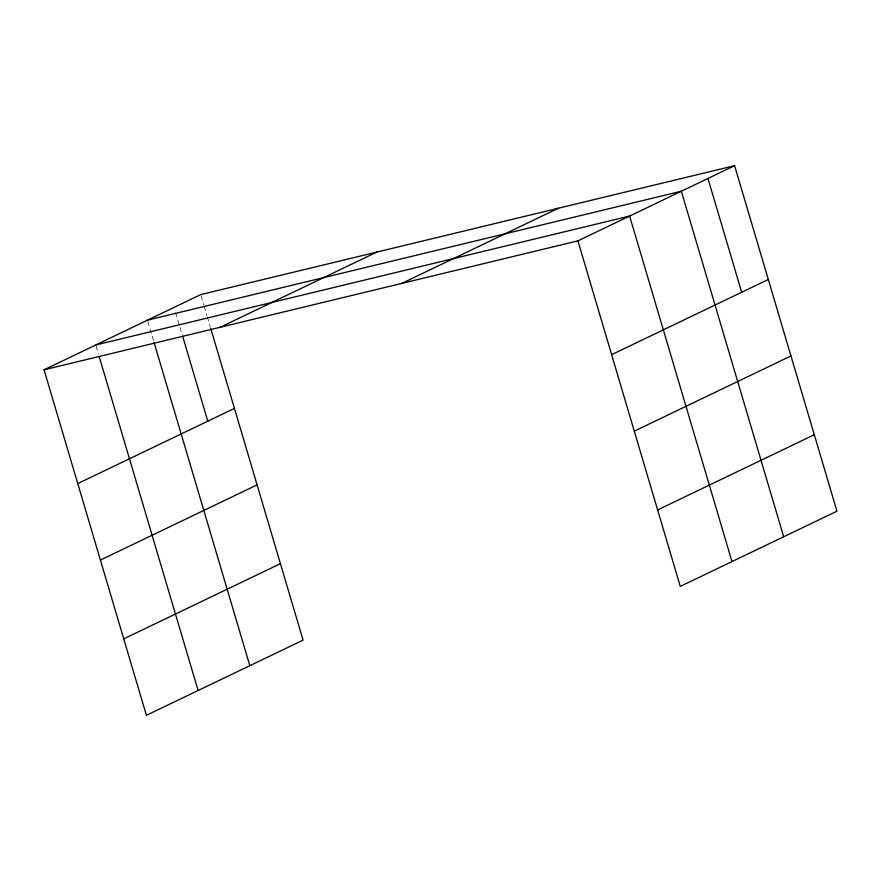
<?xml version="1.0" encoding="UTF-8"?>
<svg xmlns="http://www.w3.org/2000/svg" width="881" height="881" viewBox="0 0 881 881"><rect width="100%" height="100%" fill="white"/><g stroke="black" fill="none" stroke-linecap="round" stroke-linejoin="round"><path stroke-width="0.66" stroke-dasharray="4.41 3.3" d="M201.121 295.906L203.83 305.068M204.216 306.379L206.925 315.53M207.31 316.841L210.416 327.303M175.638 312.612L182.235 334.857M147.843 321.477L153.657 341.101M96.139 346.288L98.463 354.14"/><path stroke-width="1.32" d="M210.801 328.613L303.075 640.135L146.4 715.328L44.05 369.8L200.725 294.606L734.6 165.672L836.95 511.2L680.275 586.394L577.925 240.865L734.6 165.672M220.228 327.247L376.903 252.054M401.747 283.418L558.422 208.224M77.759 483.592L234.434 408.399M100.412 560.063L257.087 484.869M611.634 354.669L768.309 279.475M123.747 638.857L280.422 563.664M634.287 431.139L790.962 355.946M657.622 509.923L814.297 434.729M147.457 320.166L681.332 191.243L783.683 536.771M95.754 344.978L629.629 216.054L731.979 561.582M44.05 369.8L577.925 240.865M707.961 178.458L741.67 292.261M182.62 336.157L207.806 421.184M154.043 342.401L249.808 665.695M99.245 356.75L198.104 690.506"/></g></svg>
